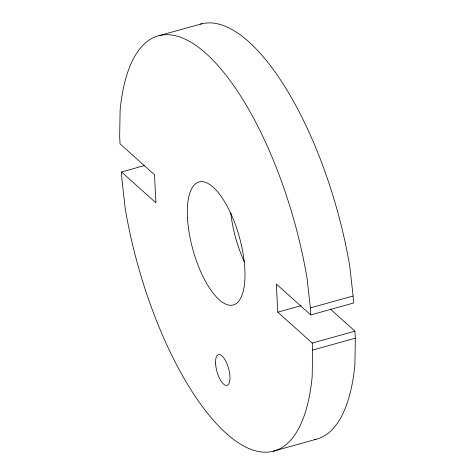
<?xml version="1.0" encoding="UTF-8"?>
<svg xmlns="http://www.w3.org/2000/svg" width="475" height="475" viewBox="0 0 475 475"><rect width="100%" height="100%" fill="white"/><g stroke="black" fill="none" stroke-linecap="round" stroke-linejoin="round"><path stroke-width="0.71" d="M200.509 24.124A215.49 81.237 74.4 0 1 349.76 266.279L353.109 296.008L353.477 303.038L310.751 314.931L276.325 284.044L277.798 312.17L312.223 343.057L312.592 350.087L312.182 376.438A215.49 81.237 74.4 0 1 226.082 433.271A215.49 81.237 74.4 0 1 125.24 208.721L121.891 178.992L121.523 171.962L144.311 165.621M330.363 309.1L354.956 331.164L355.324 338.194L354.908 364.545A215.49 81.237 74.4 0 1 314.539 439.66M159.137 35.643L201.863 23.75M277.798 312.17L301.298 305.627M310.751 314.931L310.383 307.901L353.109 296.008M312.223 343.057L354.956 331.164M312.592 350.087L355.324 338.194M273.137 451.25L315.863 439.357M121.523 171.962L155.942 202.843L154.47 174.723L120.044 143.836L119.676 136.806L120.092 110.455A215.49 81.237 74.4 0 1 206.186 53.616A215.49 81.237 74.4 0 1 307.028 278.172L310.383 307.901M244.34 261.814A63.846 24.071 74.4 0 1 230.785 213.02M187.465 217.722A63.846 24.071 74.4 0 0 233.023 305.015A63.846 24.071 74.4 0 0 227.917 207.599A63.846 24.071 74.4 0 0 187.465 217.722M215.602 363.565A15.96 6.015 74.4 0 0 226.991 385.391A15.96 6.015 74.4 0 0 225.714 361.036A15.96 6.015 74.4 0 0 215.602 363.565"/></g></svg>
